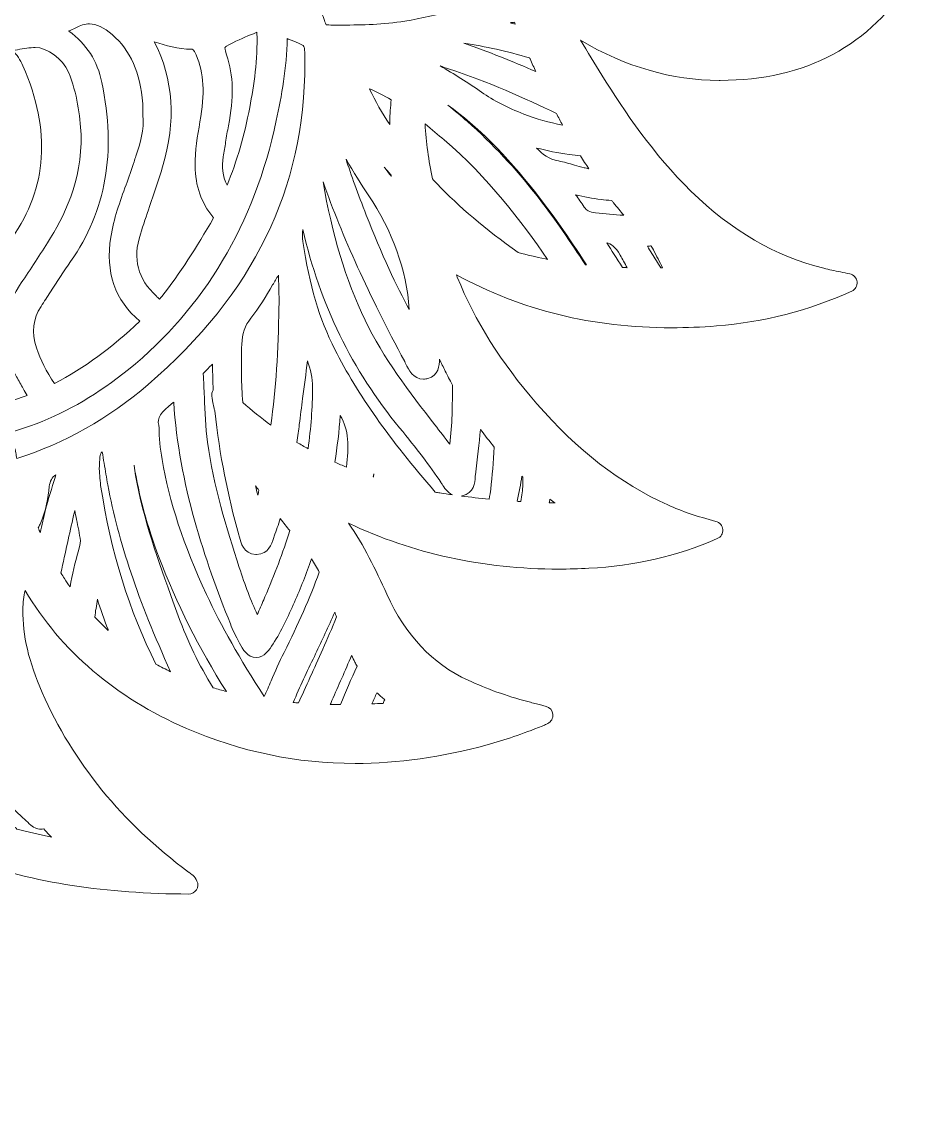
# Model space of a CAD drawing. Extents: x 180 to 9920, y -1894 to -106.
# Drawn here: x 3259 to 3846, y -1882 to -1165 of the extents above; entities that cross this region are included whole.
import ezdxf

# ---------------------------------------------------------------- set-up
doc = ezdxf.new("R2010")
doc.units = 0
doc.header["$MEASUREMENT"] = 0
doc.layers.add('Layer 1', color=7, linetype='Continuous')

# ---------------------------------------------------------------- blocks, each defined once
blk = doc.blocks.new('block 3')
at = {"layer": 'Layer 1', "lineweight": 0}
for points, knots in [([(3844.43, -1126.2), (3842.55, -1122.54), (3838.67, -1122.26), (3835.55, -1122.02), (3773.73, -1117.42), (3725.46, -1088.6), (3688.01, -1033.9), (3671.26, -1009.45), (3658.55, -983.28), (3644.62, -951.5), (3643.61, -949.18), (3642.59, -946.86), (3641.56, -944.5), (3659.78, -952.68), (3678.02, -956.81), (3695.93, -956.81), (3707.1, -956.81), (3718.4, -955.21), (3729.52, -952.05), (3742.31, -948.41), (3753.71, -941.16), (3763.42, -930.49), (3764.76, -929.02), (3767.55, -925.95), (3766.43, -921.84), (3765.3, -917.69), (3761.08, -916.38), (3759.5, -915.89), (3739.65, -909.73), (3723.33, -901.51), (3709.6, -890.76), (3690.14, -875.52), (3676.55, -854.77), (3668.07, -827.35), (3660.36, -802.4), (3657.41, -777.09), (3655.55, -755.62), (3653.27, -729.31), (3651.96, -702.45), (3650.7, -676.47), (3649.83, -658.64), (3648.93, -640.21), (3647.72, -622.06), (3642.76, -547.46), (3634.13, -485.77), (3620.56, -427.93), (3605.12, -362.16), (3569.66, -305.37), (3515.17, -259.14), (3474.34, -224.5), (3424.94, -196.71), (3364.14, -174.19), (3306.08, -152.68), (3242.71, -137.6), (3170.4, -128.06), (3119.45, -121.35), (3068.89, -117.94), (3020.13, -117.94), (3020.13, -117.94), (3019.89, -117.94), (3019.85, -117.94), (2971.09, -117.94), (2920.54, -121.35), (2869.6, -128.06), (2797.29, -137.6), (2733.92, -152.68), (2675.86, -174.19), (2615.06, -196.71), (2565.66, -224.5), (2524.83, -259.14), (2470.34, -305.37), (2434.88, -362.16), (2419.44, -427.93), (2405.87, -485.77), (2397.24, -547.46), (2392.28, -622.06), (2391.07, -640.21), (2390.17, -658.64), (2389.3, -676.47), (2388.04, -702.45), (2386.73, -729.31), (2384.45, -755.62), (2382.59, -777.09), (2379.64, -802.4), (2371.93, -827.35), (2363.45, -854.77), (2349.86, -875.52), (2330.4, -890.76), (2316.67, -901.51), (2300.35, -909.73), (2280.5, -915.89), (2278.92, -916.38), (2274.7, -917.69), (2273.57, -921.84), (2272.45, -925.95), (2275.24, -929.02), (2276.58, -930.49), (2286.29, -941.16), (2297.69, -948.41), (2310.48, -952.05), (2321.6, -955.21), (2332.9, -956.81), (2344.07, -956.81), (2361.98, -956.81), (2380.22, -952.68), (2398.44, -944.5), (2397.41, -946.86), (2396.39, -949.18), (2395.38, -951.5), (2381.45, -983.28), (2368.74, -1009.45), (2351.99, -1033.9), (2314.54, -1088.6), (2266.27, -1117.42), (2204.45, -1122.02), (2201.33, -1122.26), (2197.45, -1122.54), (2195.57, -1126.2), (2193.69, -1129.87), (2195.65, -1133.09), (2197.38, -1135.92), (2224.74, -1180.73), (2267.11, -1203.45), (2323.33, -1203.45), (2323.33, -1203.45), (2324.09, -1203.45), (2324.09, -1203.45), (2355.24, -1203.34), (2385.09, -1194.72), (2414.85, -1177.18), (2410.31, -1184.73), (2405.63, -1192.52), (2400.9, -1200.06), (2385.81, -1224.13), (2367.08, -1251.97), (2342.51, -1275.97), (2315.67, -1302.19), (2287.19, -1318.74), (2255.45, -1326.57), (2252, -1327.42), (2248.56, -1328.13), (2244.57, -1328.94), (2242.61, -1329.35), (2240.56, -1329.77), (2238.38, -1330.23), (2235.85, -1330.77), (2233.94, -1332.88), (2233.67, -1335.46), (2233.39, -1338.04), (2234.8, -1340.5), (2237.17, -1341.57), (2265.6, -1354.38), (2294.56, -1361.83), (2325.72, -1364.32), (2335.66, -1365.12), (2345.55, -1365.52), (2355.13, -1365.52), (2407.15, -1365.52), (2453.46, -1354.15), (2496.22, -1330.82), (2496.02, -1331.33), (2495.82, -1331.84), (2495.62, -1332.34), (2484.05, -1361.06), (2467.01, -1388.2), (2443.52, -1415.32), (2417.1, -1445.8), (2389, -1467.5), (2357.59, -1481.65), (2348.39, -1485.8), (2338.39, -1489.21), (2326.14, -1492.39), (2323.66, -1493.04), (2321.86, -1495.18), (2321.66, -1497.74), (2321.46, -1500.29), (2322.91, -1502.69), (2325.26, -1503.71), (2351.85, -1515.23), (2379.36, -1521.58), (2409.36, -1523.13), (2415.98, -1523.47), (2422.62, -1523.64), (2429.11, -1523.64), (2478.58, -1523.64), (2524.82, -1513.53), (2566.99, -1493.54), (2556.61, -1508.13), (2549.12, -1523.89), (2541.77, -1540.09), (2529.47, -1567.16), (2512.04, -1585.62), (2488.46, -1596.52), (2476.25, -1602.16), (2463.5, -1606.71), (2449.5, -1610.44), (2447.02, -1611.09), (2444.53, -1611.75), (2441.78, -1612.47), (2441.78, -1612.47), (2437.43, -1613.61), (2437.43, -1613.61), (2435, -1614.25), (2433.23, -1616.34), (2432.99, -1618.84), (2432.75, -1621.34), (2434.09, -1623.72), (2436.35, -1624.82), (2436.97, -1625.11), (2437.45, -1625.35), (2437.85, -1625.55), (2438.64, -1625.95), (2439.27, -1626.26), (2439.99, -1626.54), (2452.84, -1631.65), (2464.6, -1635.65), (2475.94, -1638.76), (2505.57, -1646.88), (2534.71, -1651), (2562.56, -1651), (2600.74, -1651), (2637.94, -1643.26), (2673.12, -1627.99), (2719.52, -1607.84), (2755.03, -1577.5), (2778.81, -1537.72), (2779.7, -1541.44), (2780.16, -1545.55), (2780.22, -1550.19), (2780.43, -1567.17), (2776.42, -1584.44), (2767.58, -1604.55), (2747.46, -1650.35), (2715.19, -1689.92), (2671.67, -1722.15), (2671.52, -1722.26), (2671.36, -1722.36), (2671.2, -1722.47), (2669.95, -1723.28), (2667.64, -1724.8), (2666.15, -1728.08), (2665.3, -1729.93), (2665.46, -1732.1), (2666.57, -1733.81), (2667.68, -1735.52), (2669.58, -1736.55), (2671.61, -1736.55), (2671.62, -1736.55), (2671.62, -1736.55), (2671.63, -1736.55), (2725.69, -1736.4), (2772.8, -1729.14), (2815.65, -1714.37), (2858.31, -1699.66), (2895.62, -1677.95), (2929.26, -1648.2), (2927.39, -1678.5), (2929.64, -1708.78), (2935.97, -1738.41), (2947.17, -1790.79), (2970.58, -1835.25), (3005.54, -1870.57), (3008.08, -1873.13), (3010.68, -1875.52), (3013.43, -1878.05), (3013.93, -1878.5), (3014.43, -1878.96), (3014.93, -1879.42), (3015.55, -1880.33), (3016.43, -1881.06), (3017.48, -1881.53), (3018.06, -1881.78), (3018.67, -1881.94), (3019.28, -1882), (3019.56, -1882.04), (3019.85, -1882.06), (3020.13, -1882.06), (3020.94, -1882.06), (3021.76, -1881.89), (3022.53, -1881.56), (3023.61, -1881.08), (3024.51, -1880.31), (3025.13, -1879.37), (3025.61, -1878.93), (3026.09, -1878.49), (3026.57, -1878.05), (3029.32, -1875.52), (3031.92, -1873.13), (3034.46, -1870.57), (3069.42, -1835.25), (3092.83, -1790.79), (3104.03, -1738.41), (3110.36, -1708.78), (3112.61, -1678.5), (3110.74, -1648.2), (3144.38, -1677.95), (3181.69, -1699.66), (3224.35, -1714.37), (3267.2, -1729.14), (3314.31, -1736.4), (3368.37, -1736.55), (3368.38, -1736.55), (3368.38, -1736.55), (3368.39, -1736.55), (3370.42, -1736.55), (3372.32, -1735.52), (3373.43, -1733.81), (3374.54, -1732.1), (3374.7, -1729.93), (3373.85, -1728.08), (3372.36, -1724.8), (3370.05, -1723.28), (3368.8, -1722.47), (3368.64, -1722.36), (3368.48, -1722.26), (3368.33, -1722.15), (3324.81, -1689.92), (3292.54, -1650.35), (3272.42, -1604.55), (3263.58, -1584.44), (3259.57, -1567.17), (3259.78, -1550.19), (3259.84, -1545.55), (3260.3, -1541.44), (3261.19, -1537.72), (3284.97, -1577.5), (3320.48, -1607.84), (3366.88, -1627.99), (3402.06, -1643.26), (3439.26, -1651), (3477.44, -1651), (3505.29, -1651), (3534.43, -1646.88), (3564.06, -1638.76), (3575.4, -1635.65), (3587.16, -1631.65), (3600.01, -1626.54), (3600.73, -1626.26), (3601.36, -1625.95), (3602.15, -1625.55), (3602.55, -1625.35), (3603.03, -1625.11), (3603.65, -1624.82), (3605.91, -1623.72), (3607.25, -1621.34), (3607.01, -1618.84), (3606.77, -1616.34), (3605, -1614.25), (3602.57, -1613.61), (3602.57, -1613.61), (3598.22, -1612.47), (3598.22, -1612.47), (3595.47, -1611.75), (3592.98, -1611.09), (3590.5, -1610.44), (3576.5, -1606.71), (3563.75, -1602.16), (3551.54, -1596.52), (3527.96, -1585.62), (3510.53, -1567.16), (3498.23, -1540.09), (3490.88, -1523.89), (3483.39, -1508.13), (3473.01, -1493.54), (3515.18, -1513.53), (3561.42, -1523.64), (3610.89, -1523.64), (3617.38, -1523.64), (3624.02, -1523.47), (3630.64, -1523.13), (3660.64, -1521.58), (3688.15, -1515.23), (3714.74, -1503.71), (3717.09, -1502.69), (3718.54, -1500.29), (3718.34, -1497.74), (3718.14, -1495.18), (3716.34, -1493.04), (3713.86, -1492.39), (3701.61, -1489.21), (3691.61, -1485.8), (3682.41, -1481.65), (3651, -1467.5), (3622.9, -1445.8), (3596.48, -1415.32), (3572.99, -1388.2), (3555.95, -1361.06), (3544.38, -1332.34), (3544.18, -1331.84), (3543.98, -1331.33), (3543.78, -1330.82), (3586.54, -1354.15), (3632.85, -1365.52), (3684.87, -1365.52), (3694.45, -1365.52), (3704.34, -1365.12), (3714.28, -1364.32), (3745.44, -1361.83), (3774.4, -1354.38), (3802.83, -1341.57), (3805.2, -1340.5), (3806.61, -1338.04), (3806.33, -1335.46), (3806.06, -1332.88), (3804.15, -1330.77), (3801.62, -1330.23), (3799.44, -1329.77), (3797.39, -1329.35), (3795.43, -1328.94), (3791.44, -1328.13), (3788, -1327.42), (3784.55, -1326.57), (3752.81, -1318.74), (3724.33, -1302.19), (3697.49, -1275.97), (3672.92, -1251.97), (3654.19, -1224.13), (3639.1, -1200.06), (3634.37, -1192.52), (3629.69, -1184.73), (3625.15, -1177.18), (3654.91, -1194.72), (3684.76, -1203.34), (3715.91, -1203.45), (3715.91, -1203.45), (3716.67, -1203.45), (3716.67, -1203.45), (3772.89, -1203.45), (3815.26, -1180.73), (3842.62, -1135.92), (3844.35, -1133.09), (3846.31, -1129.87), (3844.43, -1126.2)], [0, 0, 0, 0, 1, 1, 1, 2, 2, 2, 3, 3, 3, 4, 4, 4, 5, 5, 5, 6, 6, 6, 7, 7, 7, 8, 8, 8, 9, 9, 9, 10, 10, 10, 11, 11, 11, 12, 12, 12, 13, 13, 13, 14, 14, 14, 15, 15, 15, 16, 16, 16, 17, 17, 17, 18, 18, 18, 19, 19, 19, 20, 20, 20, 21, 21, 21, 22, 22, 22, 23, 23, 23, 24, 24, 24, 25, 25, 25, 26, 26, 26, 27, 27, 27, 28, 28, 28, 29, 29, 29, 30, 30, 30, 31, 31, 31, 32, 32, 32, 33, 33, 33, 34, 34, 34, 35, 35, 35, 36, 36, 36, 37, 37, 37, 38, 38, 38, 39, 39, 39, 40, 40, 40, 41, 41, 41, 42, 42, 42, 43, 43, 43, 44, 44, 44, 45, 45, 45, 46, 46, 46, 47, 47, 47, 48, 48, 48, 49, 49, 49, 50, 50, 50, 51, 51, 51, 52, 52, 52, 53, 53, 53, 54, 54, 54, 55, 55, 55, 56, 56, 56, 57, 57, 57, 58, 58, 58, 59, 59, 59, 60, 60, 60, 61, 61, 61, 62, 62, 62, 63, 63, 63, 64, 64, 64, 65, 65, 65, 66, 66, 66, 67, 67, 67, 68, 68, 68, 69, 69, 69, 70, 70, 70, 71, 71, 71, 72, 72, 72, 73, 73, 73, 74, 74, 74, 75, 75, 75, 76, 76, 76, 77, 77, 77, 78, 78, 78, 79, 79, 79, 80, 80, 80, 81, 81, 81, 82, 82, 82, 83, 83, 83, 84, 84, 84, 85, 85, 85, 86, 86, 86, 87, 87, 87, 88, 88, 88, 89, 89, 89, 90, 90, 90, 91, 91, 91, 92, 92, 92, 93, 93, 93, 94, 94, 94, 95, 95, 95, 96, 96, 96, 97, 97, 97, 98, 98, 98, 99, 99, 99, 100, 100, 100, 101, 101, 101, 102, 102, 102, 103, 103, 103, 104, 104, 104, 105, 105, 105, 106, 106, 106, 107, 107, 107, 108, 108, 108, 109, 109, 109, 110, 110, 110, 111, 111, 111, 112, 112, 112, 113, 113, 113, 114, 114, 114, 115, 115, 115, 116, 116, 116, 117, 117, 117, 118, 118, 118, 119, 119, 119, 120, 120, 120, 121, 121, 121, 122, 122, 122, 123, 123, 123, 124, 124, 124, 125, 125, 125, 126, 126, 126, 127, 127, 127, 128, 128, 128, 129, 129, 129, 130, 130, 130, 131, 131, 131, 132, 132, 132, 133, 133, 133, 134, 134, 134, 135, 135, 135, 136, 136, 136, 137, 137, 137, 138, 138, 138, 139, 139, 139, 140, 140, 140, 141, 141, 141, 142, 142, 142, 143, 143, 143, 144, 144, 144, 144]), ([(3509.94, -1164.62), (3496.01, -1166.88), (3482.1, -1167.2), (3469.15, -1167.2), (3465.76, -1167.2), (3462.37, -1167.17), (3458.97, -1167.15), (3458.96, -1167.15), (3458.91, -1167.15), (3458.9, -1167.15), (3458.9, -1167.15), (3458.84, -1167.15), (3458.84, -1167.15), (3458.66, -1167.12), (3458.57, -1167.08), (3458.55, -1167.08), (3458.55, -1167.08), (3458.55, -1167.08), (3458.55, -1167.08), (3458.22, -1166.73), (3457.73, -1165.21), (3457.44, -1164.3), (3456.9, -1162.6), (3456.29, -1160.67), (3455.09, -1158.82), (3455.09, -1158.82), (3454.72, -1158.25), (3454.72, -1158.25), (3454.26, -1157.54), (3453.48, -1156.35), (3453.15, -1155.56), (3453.83, -1155.45), (3454.88, -1155.4), (3455.59, -1155.37), (3456.21, -1155.34), (3456.83, -1155.31), (3457.43, -1155.26), (3472.41, -1154.04), (3490.08, -1152.25), (3507.54, -1148.27), (3529.1, -1143.36), (3549.38, -1136.84), (3567.93, -1128.86), (3570.21, -1135.04), (3572.22, -1140.43), (3574.14, -1145.5), (3553.62, -1154.59), (3532.05, -1161.02), (3509.94, -1164.62)], [0, 0, 0, 0, 1, 1, 1, 2, 2, 2, 3, 3, 3, 4, 4, 4, 5, 5, 5, 6, 6, 6, 7, 7, 7, 8, 8, 8, 9, 9, 9, 10, 10, 10, 11, 11, 11, 12, 12, 12, 13, 13, 13, 14, 14, 14, 15, 15, 15, 16, 16, 16, 16]), ([(3271.66, -1351.58), (3273.75, -1348.4), (3275.81, -1345.2), (3277.87, -1342), (3282.13, -1335.4), (3286.52, -1328.58), (3291.07, -1322.1), (3314.31, -1288.97), (3321, -1250.58), (3311.51, -1204.73), (3308.61, -1190.73), (3301.55, -1179.71), (3289.95, -1171.11), (3290.05, -1171.07), (3290.15, -1171.03), (3290.25, -1170.99), (3291.43, -1170.52), (3292.77, -1169.99), (3294.11, -1169.22), (3297.42, -1167.34), (3300.46, -1166.43), (3303.42, -1166.43), (3308.04, -1166.43), (3312.76, -1168.67), (3318.3, -1173.49), (3330.42, -1184.04), (3336.58, -1197.99), (3338.27, -1218.73), (3338.41, -1220.48), (3338.35, -1222.39), (3338.31, -1223.78), (3338.29, -1224.41), (3338.28, -1224.95), (3338.28, -1225.37), (3338.28, -1225.59), (3338.29, -1225.81), (3338.31, -1226.03), (3339.41, -1235.93), (3336.69, -1244.28), (3333.81, -1253.12), (3333.42, -1254.34), (3333.02, -1255.55), (3332.63, -1256.77), (3331.04, -1261.82), (3329.17, -1266.94), (3327.37, -1271.9), (3323.4, -1282.8), (3319.29, -1294.08), (3317.36, -1306.18), (3313.7, -1329.08), (3320.1, -1347.6), (3336.4, -1361.28), (3318.21, -1378.61), (3299.92, -1391.95), (3280.55, -1402.05), (3280.53, -1402.06), (3280.5, -1402.07), (3280.47, -1402.09), (3275.06, -1394.09), (3271.21, -1386.46), (3268.71, -1378.75), (3265.39, -1368.54), (3266.35, -1359.66), (3271.66, -1351.58)], [0, 0, 0, 0, 1, 1, 1, 2, 2, 2, 3, 3, 3, 4, 4, 4, 5, 5, 5, 6, 6, 6, 7, 7, 7, 8, 8, 8, 9, 9, 9, 10, 10, 10, 11, 11, 11, 12, 12, 12, 13, 13, 13, 14, 14, 14, 15, 15, 15, 16, 16, 16, 17, 17, 17, 18, 18, 18, 19, 19, 19, 20, 20, 20, 21, 21, 21, 21]), ([(3578.93, -1165.67), (3579.91, -1165.52), (3580.91, -1165.43), (3581.93, -1165.41), (3582.07, -1165.78), (3582.22, -1166.14), (3582.37, -1166.51), (3581.21, -1166.22), (3580.06, -1165.94), (3578.93, -1165.67)], [0, 0, 0, 0, 1, 1, 1, 2, 2, 2, 3, 3, 3, 3]), ([(3393.28, -1186.73), (3392.03, -1182.96), (3392.18, -1181.96), (3392.2, -1181.86), (3392.36, -1181.59), (3393.2, -1180.76), (3397.31, -1178.83), (3402.98, -1176.16), (3407.75, -1174), (3412.62, -1172.14), (3412.79, -1172.08), (3412.94, -1172.02), (3413.09, -1171.96), (3413.1, -1172.12), (3413.11, -1172.28), (3413.11, -1172.45), (3413.76, -1189.77), (3411.1, -1206.77), (3408.4, -1221.11), (3404.95, -1239.44), (3400.06, -1256.26), (3393.51, -1272.21), (3390.57, -1266.02), (3389.82, -1259.98), (3391.04, -1253.46), (3391.64, -1250.27), (3392.14, -1247.07), (3392.62, -1243.96), (3393.2, -1240.25), (3393.74, -1236.74), (3394.45, -1233.23), (3398.17, -1214.79), (3397.81, -1200.44), (3393.28, -1186.73)], [0, 0, 0, 0, 1, 1, 1, 2, 2, 2, 3, 3, 3, 4, 4, 4, 5, 5, 5, 6, 6, 6, 7, 7, 7, 8, 8, 8, 9, 9, 9, 10, 10, 10, 11, 11, 11, 11]), ([(3255.87, -1451.18), (3255.73, -1450.54), (3255.59, -1449.92), (3255.46, -1449.32), (3255.44, -1449.19), (3255.43, -1449.06), (3255.42, -1448.92), (3255.29, -1447.42), (3254.93, -1443.42), (3250.78, -1441.11), (3249.88, -1440.61), (3248.87, -1440.36), (3247.87, -1440.36), (3246.97, -1440.36), (3246.07, -1440.56), (3245.24, -1440.97), (3243.47, -1441.83), (3242.24, -1443.49), (3241.94, -1445.43), (3241.41, -1448.79), (3240.89, -1452.15), (3240.38, -1455.51), (3235.06, -1456.82), (3229.94, -1457.9), (3224.84, -1458.79), (3211.78, -1461.08), (3198.99, -1462.23), (3186.84, -1462.23), (3141.95, -1462.24), (3102.87, -1446.42), (3070.69, -1415.23), (3052.89, -1397.97), (3039.96, -1375.51), (3029.99, -1344.56), (3029.97, -1344.48), (3029.95, -1344.41), (3029.94, -1344.37), (3030.7, -1342.65), (3031.46, -1340.94), (3032.24, -1339.17), (3032.24, -1339.17), (3036.86, -1346.15), (3036.86, -1346.15), (3068.75, -1394.26), (3111.14, -1424.39), (3162.87, -1435.71), (3176.88, -1438.78), (3190.89, -1440.33), (3204.5, -1440.33), (3248.28, -1440.33), (3290.14, -1424.37), (3328.9, -1392.9), (3378.76, -1352.41), (3411.37, -1297.52), (3425.82, -1229.77), (3429.21, -1213.9), (3432.69, -1195.14), (3432.99, -1176.08), (3433.2, -1176.17), (3433.41, -1176.26), (3433.64, -1176.35), (3438.85, -1178.39), (3442.96, -1180), (3443.76, -1181.16), (3444.55, -1182.31), (3444.54, -1186.66), (3444.54, -1192.17), (3444.44, -1274.55), (3410.88, -1343.39), (3341.93, -1402.63), (3315.92, -1424.98), (3286.99, -1441.3), (3255.87, -1451.18)], [0, 0, 0, 0, 1, 1, 1, 2, 2, 2, 3, 3, 3, 4, 4, 4, 5, 5, 5, 6, 6, 6, 7, 7, 7, 8, 8, 8, 9, 9, 9, 10, 10, 10, 11, 11, 11, 12, 12, 12, 13, 13, 13, 14, 14, 14, 15, 15, 15, 16, 16, 16, 17, 17, 17, 18, 18, 18, 19, 19, 19, 20, 20, 20, 21, 21, 21, 22, 22, 22, 23, 23, 23, 24, 24, 24, 24]), ([(3255.66, -1397.67), (3257.08, -1400.26), (3258.54, -1402.84), (3260, -1405.41), (3260.85, -1406.92), (3261.71, -1408.43), (3262.55, -1409.94), (3245.58, -1416.16), (3228.02, -1419.07), (3214.56, -1420.91), (3214.33, -1420.94), (3214.13, -1420.96), (3213.95, -1420.96), (3213.87, -1420.96), (3213.8, -1420.95), (3213.75, -1420.95), (3213.65, -1420.81), (3213.44, -1420.47), (3213.18, -1419.79), (3213.18, -1419.79), (3212.38, -1417.64), (3212.38, -1417.64), (3209.38, -1409.67), (3206.29, -1401.43), (3203.88, -1393.21), (3200.63, -1382.17), (3202.27, -1371.8), (3208.87, -1361.51), (3215.15, -1351.71), (3222.61, -1343.03), (3230.5, -1333.84), (3233.1, -1330.81), (3235.8, -1327.68), (3238.41, -1324.54), (3238.41, -1324.54), (3239.47, -1323.26), (3239.47, -1323.26), (3243.88, -1317.96), (3248.45, -1312.48), (3252.56, -1306.68), (3275.87, -1273.79), (3278.25, -1236.87), (3259.84, -1193.81), (3258.17, -1189.9), (3255.68, -1186.7), (3253.11, -1183.88), (3253.66, -1183.78), (3254.22, -1183.69), (3254.76, -1183.6), (3258.87, -1182.91), (3262.75, -1182.25), (3266.66, -1181.87), (3267.01, -1181.84), (3267.37, -1181.82), (3267.74, -1181.82), (3275.81, -1181.82), (3285.83, -1189.28), (3289.6, -1198.12), (3295.45, -1211.8), (3297.09, -1226.4), (3297.91, -1238.89), (3298.56, -1269.8), (3286.52, -1293.03), (3275.94, -1309.82), (3269.99, -1319.27), (3263.65, -1328.75), (3257.52, -1337.93), (3244.91, -1356.79), (3244.28, -1376.88), (3255.66, -1397.67)], [0, 0, 0, 0, 1, 1, 1, 2, 2, 2, 3, 3, 3, 4, 4, 4, 5, 5, 5, 6, 6, 6, 7, 7, 7, 8, 8, 8, 9, 9, 9, 10, 10, 10, 11, 11, 11, 12, 12, 12, 13, 13, 13, 14, 14, 14, 15, 15, 15, 16, 16, 16, 17, 17, 17, 18, 18, 18, 19, 19, 19, 20, 20, 20, 21, 21, 21, 22, 22, 22, 23, 23, 23, 23]), ([(3336.73, -1304.26), (3338.67, -1298.19), (3340.78, -1292.04), (3342.82, -1286.08), (3345.72, -1277.64), (3348.71, -1268.92), (3351.31, -1260.17), (3360.28, -1230.09), (3358.44, -1202.58), (3345.87, -1178.22), (3353.52, -1180.69), (3361.46, -1182.93), (3370.15, -1183.04), (3370.82, -1183.04), (3371.58, -1183.05), (3373.2, -1186.81), (3378.4, -1198.88), (3379.19, -1211.98), (3375.81, -1230.6), (3374.16, -1239.71), (3372.56, -1249.45), (3372.63, -1259.54), (3372.74, -1272.54), (3376.65, -1283.78), (3384.28, -1292.96), (3384.46, -1293.17), (3384.59, -1293.34), (3384.7, -1293.48), (3373.56, -1313.19), (3362.47, -1330.04), (3350.82, -1344.98), (3350.2, -1345.78), (3349.72, -1346.37), (3349.34, -1346.81), (3348.55, -1346.13), (3347.67, -1345.32), (3347.23, -1344.9), (3335.04, -1333.59), (3331.61, -1320.3), (3336.73, -1304.26)], [0, 0, 0, 0, 1, 1, 1, 2, 2, 2, 3, 3, 3, 4, 4, 4, 5, 5, 5, 6, 6, 6, 7, 7, 7, 8, 8, 8, 9, 9, 9, 10, 10, 10, 11, 11, 11, 12, 12, 12, 13, 13, 13, 13]), ([(3591.8, -1188.78), (3591.9, -1188.99), (3591.99, -1189.21), (3592.09, -1189.42), (3593.36, -1192.26), (3594.61, -1195), (3595.84, -1197.69), (3580.65, -1190.97), (3564.9, -1184.76), (3548.76, -1179.15), (3562.88, -1181.15), (3577.01, -1184.31), (3591.8, -1188.78)], [0, 0, 0, 0, 1, 1, 1, 2, 2, 2, 3, 3, 3, 4, 4, 4, 4]), ([(3538.65, -1195.82), (3564.57, -1204.22), (3588.81, -1215.28), (3609.29, -1225.13), (3610.65, -1227.73), (3611.99, -1230.24), (3613.33, -1232.7), (3604.62, -1231.09), (3596.23, -1228.71), (3587.91, -1225.51), (3577.24, -1221.4), (3568.22, -1216.72), (3560.32, -1211.19), (3551.35, -1204.92), (3542.24, -1199.15), (3533.1, -1193.97), (3534.95, -1194.6), (3536.79, -1195.22), (3538.65, -1195.82)], [0, 0, 0, 0, 1, 1, 1, 2, 2, 2, 3, 3, 3, 4, 4, 4, 5, 5, 5, 6, 6, 6, 6]), ([(3500.16, -1230.57), (3500.14, -1231.2), (3500.13, -1231.83), (3500.12, -1232.46), (3495.13, -1224.8), (3490.76, -1217.08), (3486.92, -1209.14), (3486.88, -1209.06), (3486.84, -1208.99), (3486.81, -1208.91), (3486.86, -1208.94), (3486.92, -1208.96), (3486.97, -1208.98), (3491.57, -1210.93), (3496.22, -1213.31), (3501.09, -1216.22), (3500.58, -1220.76), (3500.27, -1225.49), (3500.16, -1230.57)], [0, 0, 0, 0, 1, 1, 1, 2, 2, 2, 3, 3, 3, 4, 4, 4, 5, 5, 5, 6, 6, 6, 6]), ([(3628.35, -1324.34), (3610.1, -1295.87), (3584.96, -1260.04), (3550.8, -1230.23), (3547.13, -1227.02), (3542.9, -1223.4), (3538.25, -1219.65), (3557.6, -1233.56), (3576.05, -1252.09), (3595.82, -1277.21), (3606.43, -1290.69), (3617.12, -1305.87), (3629.02, -1324.4), (3628.8, -1324.38), (3628.57, -1324.36), (3628.35, -1324.34)], [0, 0, 0, 0, 1, 1, 1, 2, 2, 2, 3, 3, 3, 4, 4, 4, 5, 5, 5, 5]), ([(3602.08, -1320.43), (3595.77, -1319.13), (3589.94, -1317.75), (3584.29, -1316.21), (3562.48, -1300.68), (3545.57, -1286.38), (3531.14, -1271.25), (3530.1, -1270.17), (3529.09, -1269.07), (3528.08, -1267.97), (3525.63, -1256.02), (3524.03, -1244), (3523.29, -1231.98), (3527.71, -1235.54), (3531.93, -1239.13), (3535.79, -1242.42), (3564.4, -1266.91), (3586.59, -1295.94), (3603.48, -1320.71), (3603.01, -1320.62), (3602.54, -1320.52), (3602.08, -1320.43)], [0, 0, 0, 0, 1, 1, 1, 2, 2, 2, 3, 3, 3, 4, 4, 4, 5, 5, 5, 6, 6, 6, 7, 7, 7, 7]), ([(3630.56, -1261.39), (3629.54, -1261.16), (3628.52, -1260.92), (3627.5, -1260.67), (3625.39, -1260.15), (3623.3, -1259.54), (3621.08, -1258.9), (3617.73, -1257.93), (3614.26, -1256.93), (3610.66, -1256.22), (3604.66, -1255.04), (3600.2, -1251.94), (3596.26, -1247.77), (3603.19, -1249.42), (3610.35, -1251.09), (3617.69, -1252.04), (3620.43, -1252.39), (3622.86, -1252.7), (3625.14, -1252.97), (3626.92, -1255.82), (3628.73, -1258.64), (3630.56, -1261.39)], [0, 0, 0, 0, 1, 1, 1, 2, 2, 2, 3, 3, 3, 4, 4, 4, 5, 5, 5, 6, 6, 6, 7, 7, 7, 7]), ([(3512.95, -1353.48), (3504.92, -1339.23), (3494.62, -1316.87), (3484.75, -1291.76), (3479.18, -1277.6), (3474.8, -1265.3), (3471.48, -1255.01), (3476.51, -1263.76), (3481.59, -1271.65), (3486.06, -1278.38), (3502.16, -1302.61), (3510.99, -1327.25), (3512.95, -1353.48)], [0, 0, 0, 0, 1, 1, 1, 2, 2, 2, 3, 3, 3, 4, 4, 4, 4]), ([(3501.13, -1266.35), (3499.57, -1264.33), (3498.05, -1262.29), (3496.58, -1260.24), (3498.03, -1262.02), (3499.52, -1263.81), (3501.07, -1265.61), (3501.09, -1265.86), (3501.11, -1266.1), (3501.13, -1266.35)], [0, 0, 0, 0, 1, 1, 1, 2, 2, 2, 3, 3, 3, 3]), ([(3539.5, -1441.84), (3536.25, -1437.58), (3532.96, -1433.33), (3529.75, -1429.2), (3513.11, -1407.71), (3495.9, -1385.5), (3483.99, -1360.54), (3471.3, -1333.96), (3462.28, -1304.29), (3456.45, -1269.93), (3469.15, -1305.88), (3486.3, -1343.63), (3509.91, -1387.7), (3510.17, -1388.19), (3510.43, -1388.73), (3510.7, -1389.29), (3512.5, -1392.98), (3515.52, -1399.18), (3522.3, -1399.18), (3523.23, -1399.18), (3524.17, -1399.05), (3525.1, -1398.79), (3532.07, -1396.87), (3532.76, -1390.26), (3532.68, -1386.02), (3533.91, -1388.66), (3535.18, -1391.28), (3536.47, -1393.89), (3537.87, -1396.71), (3539.44, -1399.72), (3541.25, -1403.05), (3541.22, -1416.18), (3541.01, -1429.07), (3539.5, -1441.84)], [0, 0, 0, 0, 1, 1, 1, 2, 2, 2, 3, 3, 3, 4, 4, 4, 5, 5, 5, 6, 6, 6, 7, 7, 7, 8, 8, 8, 9, 9, 9, 10, 10, 10, 11, 11, 11, 11]), ([(3645.58, -1282.19), (3645.96, -1282.68), (3646.34, -1283.17), (3646.73, -1283.66), (3649.02, -1286.52), (3651.28, -1289.25), (3653.54, -1291.84), (3647.16, -1291.44), (3641.02, -1290.89), (3635.01, -1290.16), (3630.73, -1289.64), (3629.05, -1288.81), (3627.49, -1286.42), (3625.71, -1283.67), (3623.81, -1281), (3621.89, -1278.39), (3627.32, -1279.7), (3632.9, -1280.89), (3638.58, -1281.52), (3640.75, -1281.76), (3643.02, -1281.98), (3645.58, -1282.19)], [0, 0, 0, 0, 1, 1, 1, 2, 2, 2, 3, 3, 3, 4, 4, 4, 5, 5, 5, 6, 6, 6, 7, 7, 7, 7]), ([(3532.98, -1473.75), (3531.98, -1473.59), (3530.98, -1473.42), (3529.97, -1473.25), (3499.73, -1438.49), (3479.39, -1409.58), (3464.15, -1379.72), (3454.07, -1359.97), (3447.42, -1337.5), (3443.23, -1309), (3442.84, -1306.35), (3442.83, -1303.77), (3443.24, -1301.14), (3454.28, -1349.88), (3475.59, -1393.59), (3506.61, -1431.11), (3517.69, -1444.52), (3526.35, -1455.97), (3533.85, -1467.15), (3534.05, -1467.45), (3534.25, -1467.76), (3534.45, -1468.08), (3535.83, -1470.23), (3537.88, -1473.42), (3541.23, -1475), (3538.46, -1474.6), (3535.71, -1474.19), (3532.98, -1473.75)], [0, 0, 0, 0, 1, 1, 1, 2, 2, 2, 3, 3, 3, 4, 4, 4, 5, 5, 5, 6, 6, 6, 7, 7, 7, 8, 8, 8, 9, 9, 9, 9]), ([(3652.67, -1326.06), (3648.81, -1319.93), (3645.46, -1314.71), (3642.28, -1309.87), (3645.05, -1310.46), (3648.01, -1312.39), (3651.15, -1318.07), (3652.58, -1320.65), (3654.07, -1323.29), (3655.72, -1326.17), (3654.71, -1326.14), (3653.69, -1326.1), (3652.67, -1326.06)], [0, 0, 0, 0, 1, 1, 1, 2, 2, 2, 3, 3, 3, 4, 4, 4, 4]), ([(3669.33, -1312.1), (3669.93, -1312.1), (3670.51, -1312.01), (3671.08, -1311.84), (3671.12, -1311.82), (3671.16, -1311.81), (3671.2, -1311.8), (3671.48, -1312.1), (3672.02, -1312.82), (3672.89, -1314.52), (3674.92, -1318.47), (3676.97, -1322.44), (3678.94, -1326.21), (3678.54, -1326.23), (3678.13, -1326.24), (3677.73, -1326.25), (3675.79, -1323.14), (3673.85, -1320.04), (3671.9, -1316.95), (3670.92, -1315.39), (3669.9, -1313.76), (3668.91, -1312.1), (3669.04, -1312.1), (3669.19, -1312.1), (3669.33, -1312.1)], [0, 0, 0, 0, 1, 1, 1, 2, 2, 2, 3, 3, 3, 4, 4, 4, 5, 5, 5, 6, 6, 6, 7, 7, 7, 8, 8, 8, 8]), ([(3403.8, -1414.41), (3402.94, -1402.6), (3402.73, -1390.13), (3403.18, -1376.37), (3403.4, -1369.55), (3405.27, -1364.13), (3409.07, -1359.33), (3414.59, -1352.37), (3419.08, -1344.79), (3423.42, -1337.45), (3424.66, -1335.36), (3425.92, -1333.23), (3427.2, -1331.12), (3427.56, -1339.66), (3427.7, -1347.4), (3427.57, -1351.95), (3427.57, -1351.98), (3427.56, -1352.02), (3427.56, -1352.05), (3427.19, -1380.38), (3425.45, -1405.76), (3422.25, -1429.29), (3415.85, -1424.63), (3409.68, -1419.66), (3403.8, -1414.41)], [0, 0, 0, 0, 1, 1, 1, 2, 2, 2, 3, 3, 3, 4, 4, 4, 5, 5, 5, 6, 6, 6, 7, 7, 7, 8, 8, 8, 8]), ([(3383.64, -1410.6), (3383.82, -1411.65), (3383.96, -1412.55), (3384.09, -1413.35), (3384.35, -1414.95), (3384.56, -1416.22), (3384.86, -1417.55), (3385.04, -1418.37), (3385.25, -1419.18), (3385.48, -1420.04), (3388.77, -1449.07), (3393.95, -1475.65), (3401.35, -1501.25), (3401.48, -1501.73), (3401.6, -1502.24), (3401.72, -1502.77), (3402.49, -1506.03), (3404.3, -1513.67), (3412.38, -1514.04), (3412.56, -1514.05), (3412.73, -1514.06), (3412.91, -1514.06), (3420.72, -1514.06), (3422.94, -1506.79), (3423.89, -1503.69), (3424.06, -1503.15), (3424.21, -1502.63), (3424.39, -1502.15), (3425.79, -1498.42), (3427.11, -1494.57), (3428.37, -1490.55), (3430.58, -1493.37), (3432.69, -1496.03), (3434.61, -1498.43), (3430.19, -1512.77), (3424.73, -1527.38), (3418.39, -1541.9), (3418.39, -1541.9), (3417.59, -1543.74), (3417.59, -1543.74), (3416.2, -1546.93), (3414.77, -1550.2), (3413.32, -1553.45), (3409.17, -1544.34), (3405.36, -1534.35), (3401.53, -1522.54), (3393.15, -1496.71), (3384.64, -1469.1), (3380.77, -1440.49), (3379.44, -1430.72), (3379.04, -1420.59), (3378.66, -1410.79), (3378.46, -1405.88), (3378.26, -1400.81), (3377.95, -1395.79), (3377.93, -1395.48), (3377.92, -1395.4), (3378.45, -1394.89), (3380.09, -1393.27), (3381.7, -1391.62), (3383.26, -1390.02), (3383.49, -1389.79), (3383.73, -1389.55), (3383.96, -1389.31), (3384.04, -1391.59), (3384.09, -1393.88), (3384.15, -1396.12), (3384.24, -1399.48), (3384.33, -1402.93), (3384.47, -1406.39), (3383.7, -1407.61), (3383.38, -1409.11), (3383.64, -1410.6)], [0, 0, 0, 0, 1, 1, 1, 2, 2, 2, 3, 3, 3, 4, 4, 4, 5, 5, 5, 6, 6, 6, 7, 7, 7, 8, 8, 8, 9, 9, 9, 10, 10, 10, 11, 11, 11, 12, 12, 12, 13, 13, 13, 14, 14, 14, 15, 15, 15, 16, 16, 16, 17, 17, 17, 18, 18, 18, 19, 19, 19, 20, 20, 20, 21, 21, 21, 22, 22, 22, 23, 23, 23, 24, 24, 24, 24]), ([(3440.86, -1428.92), (3441.54, -1423.26), (3442.32, -1417.49), (3443.07, -1411.92), (3444.17, -1403.81), (3445.29, -1395.56), (3446.14, -1387.21), (3448.25, -1392.71), (3449.59, -1398.4), (3449.56, -1404.6), (3449.48, -1417.81), (3448.5, -1431.3), (3446.63, -1444.81), (3444.17, -1443.45), (3441.73, -1442.04), (3439.32, -1440.6), (3439.9, -1436.6), (3440.42, -1432.69), (3440.86, -1428.92)], [0, 0, 0, 0, 1, 1, 1, 2, 2, 2, 3, 3, 3, 4, 4, 4, 5, 5, 5, 6, 6, 6, 6]), ([(3422.4, -1596.94), (3420.94, -1600.32), (3419.42, -1603.81), (3417.89, -1607.19), (3401.79, -1582.36), (3389.78, -1561.09), (3380.09, -1540.25), (3364.94, -1507.71), (3355.69, -1479.6), (3350.97, -1451.8), (3349.71, -1444.39), (3349.09, -1437.89), (3348.96, -1430.73), (3348.96, -1430.26), (3348.89, -1429.78), (3348.77, -1429.32), (3347.55, -1424.68), (3349.84, -1421.1), (3358.2, -1414.58), (3358.34, -1414.47), (3358.48, -1414.36), (3358.61, -1414.24), (3361.9, -1468.25), (3379.21, -1518.03), (3395.71, -1559.6), (3397.23, -1563.45), (3399.14, -1567.43), (3401.69, -1572.13), (3403.88, -1576.14), (3406.87, -1581.64), (3412.56, -1581.64), (3417.93, -1581.64), (3421.27, -1576.46), (3423.7, -1572.67), (3429.3, -1563.97), (3433.51, -1554.8), (3437.69, -1545.39), (3441.79, -1536.16), (3445.52, -1526.62), (3448.84, -1516.91), (3450.69, -1519.73), (3452.39, -1522.64), (3453.96, -1525.66), (3447.76, -1542.62), (3440.2, -1559.88), (3430.88, -1578.35), (3427.79, -1584.48), (3425.05, -1590.81), (3422.4, -1596.94)], [0, 0, 0, 0, 1, 1, 1, 2, 2, 2, 3, 3, 3, 4, 4, 4, 5, 5, 5, 6, 6, 6, 7, 7, 7, 8, 8, 8, 9, 9, 9, 10, 10, 10, 11, 11, 11, 12, 12, 12, 13, 13, 13, 14, 14, 14, 15, 15, 15, 16, 16, 16, 16]), ([(3464.21, -1453.61), (3465.74, -1443.62), (3466.93, -1433.37), (3467.75, -1423.01), (3473.26, -1432.57), (3473.55, -1443.44), (3471.72, -1456.84), (3469.19, -1455.8), (3466.69, -1454.73), (3464.21, -1453.61)], [0, 0, 0, 0, 1, 1, 1, 2, 2, 2, 3, 3, 3, 3]), ([(3547.69, -1475.71), (3555.38, -1474.09), (3555.9, -1466.59), (3556.12, -1463.39), (3556.15, -1462.86), (3556.18, -1462.35), (3556.25, -1461.89), (3557.69, -1451.05), (3558.78, -1441.28), (3559.55, -1432.11), (3562.49, -1436.11), (3565.52, -1439.98), (3568.63, -1443.71), (3568.08, -1453.55), (3567.32, -1462.57), (3566.31, -1471.22), (3566.07, -1473.3), (3565.73, -1475.45), (3565.28, -1477.8), (3559.05, -1477.22), (3553.05, -1476.56), (3547.19, -1475.8), (3547.36, -1475.78), (3547.52, -1475.75), (3547.69, -1475.71)], [0, 0, 0, 0, 1, 1, 1, 2, 2, 2, 3, 3, 3, 4, 4, 4, 5, 5, 5, 6, 6, 6, 7, 7, 7, 8, 8, 8, 8]), ([(3346.97, -1585.98), (3329.31, -1551.03), (3317.46, -1512.67), (3310.73, -1468.81), (3310.43, -1466.8), (3310.28, -1464.66), (3310.1, -1462.19), (3310.02, -1460.96), (3309.93, -1459.68), (3309.81, -1458.29), (3309.83, -1457.76), (3309.85, -1457.17), (3309.88, -1456.54), (3309.94, -1454.61), (3310.02, -1452.43), (3310.22, -1450.28), (3310.35, -1448.84), (3310.83, -1447.77), (3311.76, -1446.88), (3312.19, -1449.37), (3312.59, -1451.86), (3313, -1454.35), (3313.76, -1458.99), (3314.54, -1463.78), (3315.43, -1468.52), (3322.49, -1506.07), (3335.28, -1544.23), (3356.54, -1590.86), (3353.28, -1589.32), (3350.08, -1587.69), (3346.97, -1585.98)], [0, 0, 0, 0, 1, 1, 1, 2, 2, 2, 3, 3, 3, 4, 4, 4, 5, 5, 5, 6, 6, 6, 7, 7, 7, 8, 8, 8, 9, 9, 9, 10, 10, 10, 10]), ([(3280.91, -1463.61), (3278.73, -1470.49), (3276.47, -1477.6), (3274.65, -1484.8), (3273.39, -1489.81), (3272.25, -1494.88), (3271.18, -1499.93), (3270.71, -1498.83), (3270.25, -1497.73), (3269.79, -1496.62), (3270.24, -1495.87), (3270.67, -1495.04), (3271.07, -1494.14), (3274.99, -1485.47), (3276.35, -1476.49), (3277.1, -1469.64), (3277.5, -1465.94), (3278.75, -1463.57), (3281.45, -1461.91), (3281.27, -1462.48), (3281.09, -1463.04), (3280.91, -1463.61)], [0, 0, 0, 0, 1, 1, 1, 2, 2, 2, 3, 3, 3, 4, 4, 4, 5, 5, 5, 6, 6, 6, 7, 7, 7, 7]), ([(3384.38, -1601.45), (3375.19, -1586.6), (3367.59, -1570.93), (3361.79, -1554.84), (3360.63, -1551.64), (3359.47, -1548.45), (3358.31, -1545.26), (3348.58, -1518.51), (3338.52, -1490.84), (3333.64, -1462.38), (3333.25, -1460.15), (3332.91, -1457.88), (3332.59, -1455.6), (3335.8, -1475.58), (3341.25, -1495.59), (3349.07, -1516.27), (3360.32, -1546.01), (3375.11, -1575.41), (3393.11, -1603.87), (3390.22, -1603.13), (3387.3, -1602.32), (3384.38, -1601.45)], [0, 0, 0, 0, 1, 1, 1, 2, 2, 2, 3, 3, 3, 4, 4, 4, 5, 5, 5, 6, 6, 6, 7, 7, 7, 7]), ([(3489.62, -1461.9), (3489.6, -1462.38), (3489.58, -1462.86), (3489.56, -1463.35), (3489.48, -1463.32), (3489.4, -1463.3), (3489.31, -1463.27), (3489.42, -1462.61), (3489.52, -1461.94), (3489.63, -1461.28), (3489.63, -1461.49), (3489.62, -1461.69), (3489.62, -1461.9)], [0, 0, 0, 0, 1, 1, 1, 2, 2, 2, 3, 3, 3, 4, 4, 4, 4]), ([(3414.41, -1472.13), (3414.16, -1473.19), (3413.91, -1474.24), (3413.66, -1475.28), (3413.14, -1473.19), (3412.64, -1471.1), (3412.16, -1469), (3412.89, -1470.04), (3413.64, -1471.08), (3414.41, -1472.13)], [0, 0, 0, 0, 1, 1, 1, 2, 2, 2, 3, 3, 3, 3]), ([(3586.67, -1462.74), (3586.87, -1462.93), (3587.07, -1463.11), (3587.27, -1463.29), (3587.32, -1464.17), (3587.34, -1465.1), (3587.35, -1466.06), (3587.37, -1466.82), (3587.38, -1467.58), (3587.41, -1468.34), (3587.13, -1471.8), (3586.69, -1475.44), (3586.08, -1479.37), (3585.27, -1479.32), (3584.46, -1479.27), (3583.66, -1479.22), (3584.9, -1473.32), (3585.88, -1467.94), (3586.67, -1462.74)], [0, 0, 0, 0, 1, 1, 1, 2, 2, 2, 3, 3, 3, 4, 4, 4, 5, 5, 5, 6, 6, 6, 6]), ([(3605.04, -1477.89), (3606.15, -1478.7), (3607.27, -1479.5), (3608.41, -1480.29), (3607.16, -1480.26), (3605.9, -1480.22), (3604.63, -1480.18), (3604.77, -1479.4), (3604.91, -1478.64), (3605.04, -1477.89)], [0, 0, 0, 0, 1, 1, 1, 2, 2, 2, 3, 3, 3, 3]), ([(3296.18, -1511.6), (3294.05, -1519.22), (3292.2, -1527.15), (3290.65, -1535.28), (3289.41, -1533.51), (3288.2, -1531.71), (3287.03, -1529.89), (3286.25, -1528.68), (3285.47, -1527.44), (3284.7, -1526.18), (3287.71, -1512.37), (3290.3, -1500.55), (3292.98, -1488.58), (3293.22, -1487.5), (3293.48, -1486.39), (3293.76, -1485.26), (3294.13, -1487.22), (3294.53, -1489.15), (3294.92, -1491.07), (3295.92, -1495.93), (3296.86, -1500.52), (3297.43, -1505.18), (3297.44, -1507.09), (3296.87, -1509.15), (3296.18, -1511.6)], [0, 0, 0, 0, 1, 1, 1, 2, 2, 2, 3, 3, 3, 4, 4, 4, 5, 5, 5, 6, 6, 6, 7, 7, 7, 8, 8, 8, 8]), ([(3306.83, -1555.12), (3307.37, -1551.38), (3307.95, -1547.45), (3308.64, -1543.44), (3310.6, -1550.05), (3312.91, -1556.7), (3315.54, -1563.31), (3315.62, -1563.51), (3315.69, -1563.68), (3315.75, -1563.84), (3312.68, -1561.06), (3309.7, -1558.15), (3306.83, -1555.12)], [0, 0, 0, 0, 1, 1, 1, 2, 2, 2, 3, 3, 3, 4, 4, 4, 4]), ([(3440.46, -1611.35), (3439.25, -1611.26), (3438.04, -1611.16), (3436.84, -1611.06), (3441.26, -1600.86), (3446.06, -1590.72), (3450.73, -1580.86), (3454.92, -1572.01), (3459.26, -1562.86), (3463.29, -1553.71), (3463.57, -1553.09), (3463.84, -1552.46), (3464.12, -1551.83), (3464.48, -1552.9), (3464.84, -1553.97), (3465.21, -1555.04), (3459.36, -1569.54), (3453.02, -1583.57), (3448.09, -1594.31), (3445.16, -1600.68), (3442.69, -1606.2), (3440.46, -1611.35)], [0, 0, 0, 0, 1, 1, 1, 2, 2, 2, 3, 3, 3, 4, 4, 4, 5, 5, 5, 6, 6, 6, 7, 7, 7, 7]), ([(3475.13, -1580.23), (3475.83, -1581.7), (3476.55, -1583.13), (3477.28, -1584.53), (3477.76, -1585.44), (3478.26, -1586.36), (3478.78, -1587.28), (3474.93, -1595.67), (3471.26, -1604.08), (3467.85, -1612.36), (3465.6, -1612.35), (3463.37, -1612.33), (3461.16, -1612.29), (3461.53, -1611.45), (3461.9, -1610.62), (3462.27, -1609.78), (3466.54, -1600.11), (3470.91, -1590.2), (3475.13, -1580.23)], [0, 0, 0, 0, 1, 1, 1, 2, 2, 2, 3, 3, 3, 4, 4, 4, 5, 5, 5, 6, 6, 6, 6]), ([(3491.7, -1604.63), (3493.34, -1606.28), (3495.05, -1607.82), (3496.81, -1609.26), (3496.49, -1610.05), (3496.17, -1610.85), (3495.85, -1611.64), (3493.35, -1611.77), (3490.89, -1611.88), (3488.46, -1611.97), (3489.54, -1609.5), (3490.62, -1607.05), (3491.7, -1604.63)], [0, 0, 0, 0, 1, 1, 1, 2, 2, 2, 3, 3, 3, 4, 4, 4, 4]), ([(3263.97, -1690.56), (3266.49, -1692.98), (3268.98, -1694.16), (3271.59, -1694.16), (3272.14, -1694.16), (3272.81, -1694.1), (3273.56, -1693.92), (3275.16, -1695.78), (3276.82, -1697.6), (3278.52, -1699.37), (3270.73, -1697.67), (3263.13, -1695.86), (3255.85, -1693.97), (3255.09, -1693.31), (3254.32, -1692.66), (3253.55, -1692.01), (3250.05, -1689.06), (3246.76, -1686.28), (3244.55, -1682.8), (3243.52, -1681.18), (3243.59, -1681.05), (3243.94, -1680.36), (3245.06, -1678.12), (3246.06, -1675.85), (3247.01, -1673.6), (3250.97, -1678.39), (3255.43, -1682.55), (3259.77, -1686.6), (3261.18, -1687.91), (3262.58, -1689.23), (3263.97, -1690.56)], [0, 0, 0, 0, 1, 1, 1, 2, 2, 2, 3, 3, 3, 4, 4, 4, 5, 5, 5, 6, 6, 6, 7, 7, 7, 8, 8, 8, 9, 9, 9, 10, 10, 10, 10])]:
    blk.add_open_spline(points, degree=3, knots=knots, dxfattribs=at)

msp = doc.modelspace()

# ---------------------------------------------------------------- block references
at = {"layer": 'Layer 1'}
msp.add_blockref('block 3', (0, 0), dxfattribs=at)

doc.saveas('drawing.dxf')
